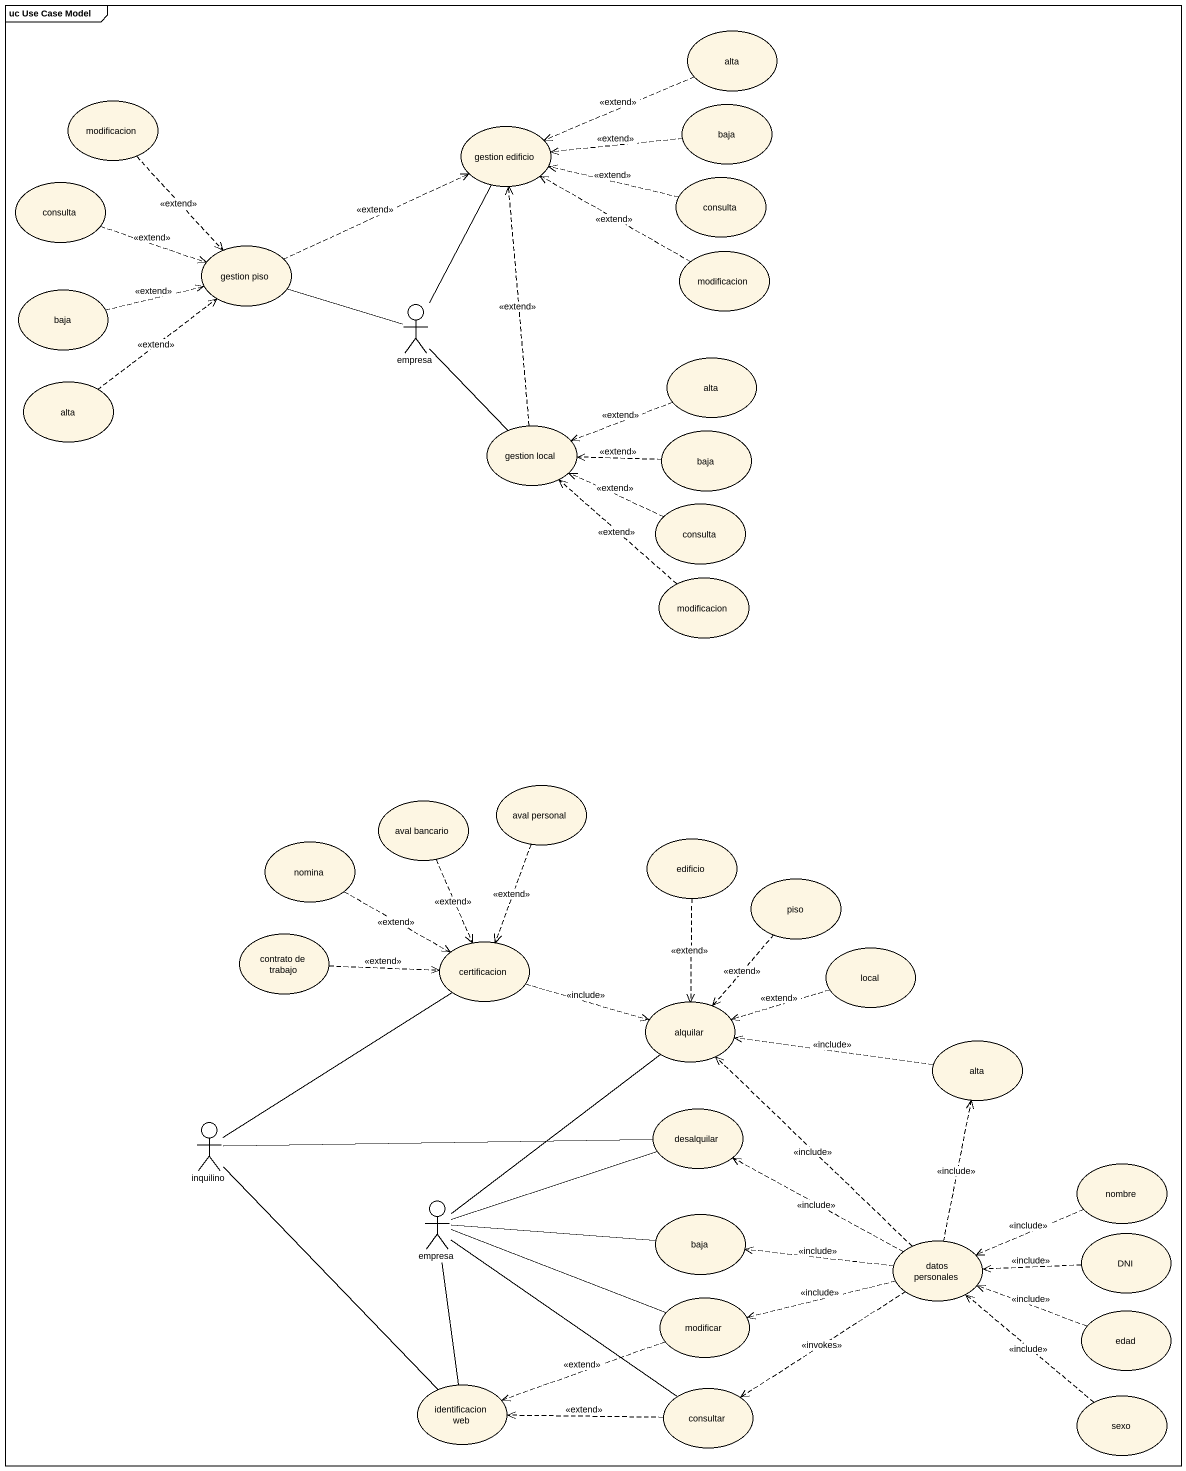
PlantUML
@startuml
mainframe uc Use Case Model
usecase alta
usecase modificacion
usecase baja
usecase "gestion edificio" as gestion_edificio
usecase consulta
usecase "consulta" as consulta_2
usecase "gestion piso" as gestion_piso
usecase "modificacion" as modificacion_2
usecase "baja" as baja_2
actor empresa
usecase "alta" as alta_2
usecase "alta" as alta_3
usecase "gestion local" as gestion_local
usecase "baja" as baja_3
usecase "consulta" as consulta_3
usecase "modificacion" as modificacion_3
usecase "aval bancario" as aval_bancario
usecase "aval personal" as aval_personal
usecase edificio
usecase nomina
usecase piso
usecase "contrato de trabajo" as contrato_de_trabajo
usecase certificacion
usecase local
usecase alquilar
usecase "alta" as alta_4
usecase desalquilar
actor inquilino
usecase nombre
actor "empresa" as empresa_2
usecase "baja" as baja_4
usecase "datos personales" as datos_personales
usecase DNI
usecase modificar
usecase edad
usecase "identificacion web" as identificacion_web
usecase consultar
usecase sexo
alta .left.> gestion_edificio : <<extend>>
modificacion ..> gestion_piso : <<extend>>
baja .left.> gestion_edificio : <<extend>>
gestion_edificio -- empresa
consulta .right.> gestion_piso : <<extend>>
consulta_2 .left.> gestion_edificio : <<extend>>
gestion_piso .right.> gestion_edificio : <<extend>>
gestion_piso -right- empresa
modificacion_2 .left.> gestion_edificio : <<extend>>
baja_2 .right.> gestion_piso : <<extend>>
alta_2 .left.> gestion_local : <<extend>>
alta_3 .up.> gestion_piso : <<extend>>
gestion_local .up.> gestion_edificio : <<extend>>
gestion_local -up- empresa
baja_3 .left.> gestion_local : <<extend>>
consulta_3 .left.> gestion_local : <<extend>>
modificacion_3 .up.> gestion_local : <<extend>>
aval_bancario ..> certificacion : <<extend>>
aval_personal ..> certificacion : <<extend>>
edificio ..> alquilar : <<extend>>
nomina .right.> certificacion : <<extend>>
piso ..> alquilar : <<extend>>
contrato_de_trabajo .right.> certificacion : <<extend>>
certificacion .right.> alquilar : <<include>>
local .left.> alquilar : <<extend>>
alquilar -- empresa_2
alta_4 .left.> alquilar : <<include>>
desalquilar -left- empresa_2
inquilino -up- certificacion
inquilino -right- desalquilar
inquilino -- identificacion_web
nombre .left.> datos_personales : <<include>>
empresa_2 -- identificacion_web
baja_4 -left- empresa_2
datos_personales .up.> alquilar : <<include>>
datos_personales .up.> alta_4 : <<include>>
datos_personales .left.> desalquilar : <<include>>
datos_personales .left.> baja_4 : <<include>>
datos_personales .left.> modificar : <<include>>
datos_personales ..> consultar : <<invokes>>
DNI .left.> datos_personales : <<include>>
modificar -left- empresa_2
modificar .left.> identificacion_web : <<extend>>
edad .left.> datos_personales : <<include>>
consultar -up- empresa_2
consultar .left.> identificacion_web : <<extend>>
sexo .up.> datos_personales : <<include>>
@enduml
